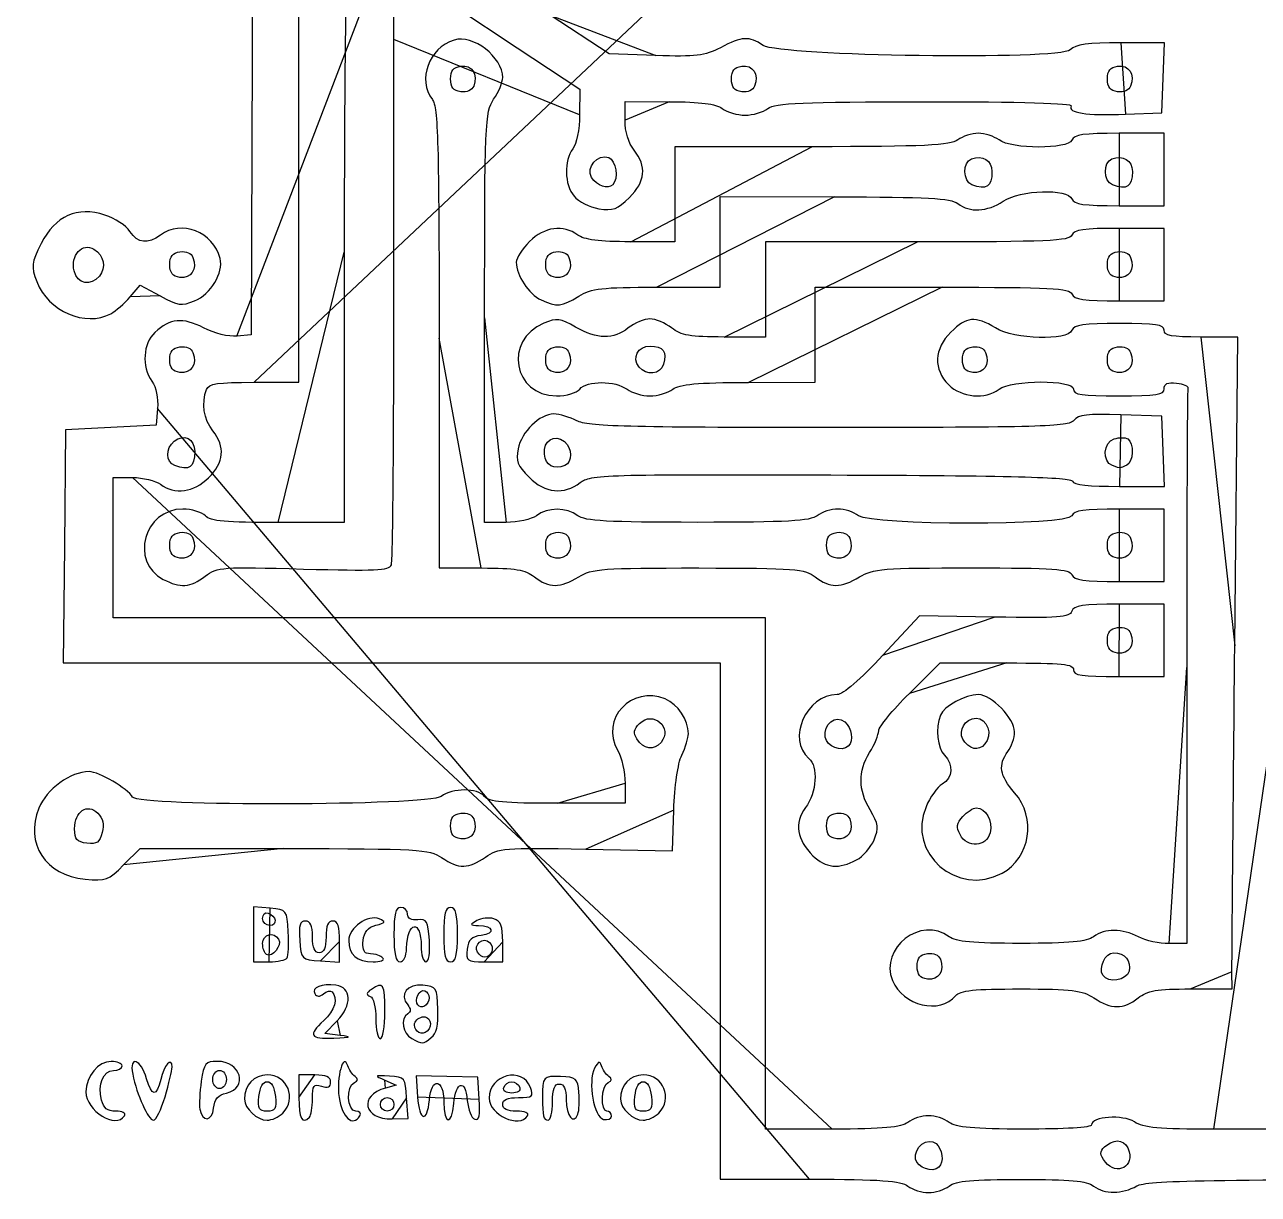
# Model space of a CAD drawing. Extents: x 87 to 451, y 387 to 700.
# Drawn here: x 86.7 to 304.5, y 387.5 to 594.2 of the extents above; entities that cross this region are included whole.
import ezdxf

# ---------------------------------------------------------------- set-up
doc = ezdxf.new("R2010")
doc.units = 0
doc.layers.add('Layer_1', color=7, linetype='CONTINUOUS')

msp = doc.modelspace()

# ---------------------------------------------------------------- linework, layer by layer
at = {"layer": 'Layer_1', "color": 7}
for points in [[(174.879312, 671.7605), (127.083936, 671.77146), (126.879312, 605.57146), (126.674688, 539.37146), (124.133568, 539.125164)], [(127.16028, 530.97142), (135.074688, 530.97142), (135.074688, 596.97142), (135.074688, 662.97142), (176.253848, 662.97142), (217.433016, 662.97142), (217.653848, 650.77142), (217.874688, 638.57142), (241.616896, 638.87494)], [(151.85144, 591.571452), (151.87472, 597.371452), (157.246984, 597.371452), (162.619248, 597.371452), (173.646984, 590.057196), (184.67472, 582.74294), (184.64928, 578.257196)], [(198.089184, 588.712276), (189.87472, 588.999572), (179.47472, 595.84022)], [(281.077408, 578.334252), (287.47472, 578.571452), (287.708368, 584.771452), (287.942024, 590.971452), (280.251232, 590.971452)], [(161.874688, 584.571452), (161.874688, 584.571452)], [(211.474688, 584.571452), (211.474688, 584.571452)], [(277.874688, 584.571452), (277.874688, 584.571452)], [(192.67472, 577.297636), (192.67472, 580.571452), (200.47472, 580.546012)], [(279.96028, 562.171452), (287.874688, 562.171452), (287.874688, 568.571452), (287.874688, 574.971452), (279.96028, 574.971452)], [(225.674688, 572.596892), (201.474688, 572.571452), (201.474688, 564.171452), (201.474688, 555.771452), (193.674688, 555.796892)], [(186.773992, 567.156444), (186.773992, 567.156444)], [(253.940112, 565.857044), (253.94012, 565.857044)], [(278.740112, 565.857044), (278.74012, 565.857044)], [(198.294024, 547.771452), (209.474688, 547.771452), (209.474688, 555.771452), (209.474688, 563.771452), (229.674688, 563.746012)], [(279.96028, 545.371452), (287.874688, 545.371452), (287.874688, 551.771452), (287.874688, 558.171452), (279.96028, 558.171452)], [(244.299792, 555.771452), (217.474688, 555.771452), (217.474688, 547.371452), (217.474688, 538.971452), (210.200872, 538.971452)], [(143.08564, 553.971452), (143.07476, 506.171452), (131.417616, 506.171452)], [(112.274688, 551.771452), (112.274688, 551.771452)], [(178.674688, 551.771452), (178.674688, 551.771452)], [(277.874688, 551.771452), (277.874688, 551.771452)], [(95.386208, 550.639164), (95.386208, 550.639164)], [(105.258112, 546.04926), (107.041536, 548.156148), (110.568328, 546.229556)], [(214.474688, 530.946012), (226.274688, 530.971452), (226.274688, 539.371452), (226.274688, 547.771452), (248.699792, 547.771452)], [(184.494024, 546.174444), (184.494024, 546.174444)], [(101.874688, 543.081236), (101.874688, 543.081236)], [(171.674688, 506.196892), (167.874688, 506.171452), (167.880288, 542.371452)], [(159.849576, 538.771452), (159.874696, 498.171452), (167.274696, 498.153692)], [(300.359672, 484.371452), (300.875712, 538.971452), (294.3752, 538.971452)], [(112.274688, 534.971452), (112.274688, 534.971452)], [(178.674688, 534.971452), (178.674688, 534.971452)], [(252.274688, 534.971452), (252.274688, 534.971452)], [(277.874688, 534.971452), (277.874688, 534.971452)], [(195.15884, 533.670052), (195.15884, 533.670052)], [(201.121784, 529.746012), (201.121784, 529.746012)], [(110.122752, 526.367604), (109.874688, 523.37146), (101.874688, 522.97146), (93.874688, 522.57146), (93.661184, 501.97146), (93.44768, 481.37146), (151.461184, 481.37146), (209.474688, 481.37146), (209.474688, 435.77146), (209.474688, 390.17146), (225.274688, 390.14602)], [(279.975008, 512.571452), (287.941992, 512.571452), (287.708336, 518.771452), (287.474688, 524.971452), (280.218376, 525.226564)], [(314.731832, 522.97142), (308.674688, 522.97142), (308.674688, 460.97142), (308.674688, 398.97142), (296.646544, 398.97142)], [(178.431408, 518.276092), (178.431408, 518.276092)], [(113.140136, 516.257044), (113.14012, 516.257044)], [(278.74012, 516.256748), (278.74012, 516.257044)], [(229.274688, 398.99686), (217.474688, 398.97142), (217.474688, 444.17142), (217.474688, 489.37142), (159.874688, 489.37142), (102.274688, 489.37142), (102.274688, 501.77142), (102.274688, 514.17142), (105.674688, 514.14598)], [(184.7668, 513.252388), (184.7668, 513.252388)], [(279.96028, 495.771452), (287.874688, 495.771452), (287.874688, 502.171452), (287.874688, 508.571452), (279.96028, 508.571452)], [(112.274688, 502.171452), (112.274688, 502.171452)], [(178.674688, 502.171452), (178.674688, 502.171452)], [(228.274688, 502.171452), (228.274688, 502.171452)], [(277.874688, 502.171452), (277.874688, 502.171452)], [(118.542472, 496.712844), (118.5424, 496.712844)], [(234.094032, 496.574652), (234.094024, 496.574444)], [(279.874688, 478.971452), (287.874688, 478.971452), (287.874688, 485.371452), (287.874688, 491.771452), (279.96028, 491.771452)], [(257.867488, 489.472132), (244.660648, 489.704604), (238.2024, 482.738028)], [(277.874688, 485.371452), (277.874688, 485.371452)], [(242.894768, 475.992908), (248.31484, 481.371452), (260.094768, 481.371452)], [(291.874688, 480.571452), (291.874688, 431.771452), (288.766136, 431.771452)], [(194.773992, 467.956444), (194.773992, 467.956444)], [(228.03608, 468.24146), (228.03608, 468.24146)], [(252.683144, 467.361268), (252.683144, 467.361268)], [(192.674688, 460.10662), (192.674688, 456.571452), (180.77264, 456.571452)], [(185.74272, 448.474044), (201.074688, 448.171452), (201.295128, 455.371452)], [(95.474688, 452.08426), (95.474688, 452.08426)], [(161.874688, 452.571452), (161.874688, 452.571452)], [(228.274688, 452.571452), (228.274688, 452.571452)], [(251.839072, 451.038004), (251.839072, 451.038004)], [(104.130832, 445.680932), (107.021352, 448.571452), (132.448024, 448.565852)], [(104.130832, 445.680932), (104.130832, 445.680932)], [(233.564248, 446.571164), (233.564248, 446.571164)], [(259.264632, 444.223764), (259.264632, 444.223764)], [(130.020592, 438.019748), (127.074688, 438.268036), (127.074688, 433.419748), (127.074688, 428.571452), (129.827472, 428.571452)], [(128.674688, 436.238116), (128.674688, 436.238116)], [(128.674688, 431.818668), (128.674688, 431.818668)], [(138.874688, 428.725452), (142.274688, 428.479452), (142.274688, 432.125452), (142.274688, 432.125452)], [(158.11852, 432.371452), (158.11852, 432.371452)], [(163.074688, 433.371452), (163.074688, 433.371452)], [(167.821552, 428.571452), (171.074688, 428.571452), (171.074688, 432.11754), (171.074688, 432.11754)], [(132.99712, 429.24594), (132.99712, 429.24594)], [(166.631608, 430.241156), (166.631608, 430.241156)], [(149.941352, 429.171452), (149.941352, 429.171452)], [(244.274688, 427.771452), (244.274688, 427.771452)], [(277.070264, 426.178612), (277.070264, 426.178612)], [(292.600872, 423.771452), (299.874688, 423.771452), (299.859168, 426.771452)], [(155.874688, 421.724236), (155.874688, 421.724236)], [(283.292984, 422.171484), (283.292984, 422.171452)], [(150.274688, 419.771452), (150.274688, 419.771452)], [(142.38032, 415.557204), (139.685952, 415.8869), (141.847272, 418.142836)], [(155.474688, 417.427164), (155.474688, 417.427164)], [(142.38032, 415.557228), (142.38032, 415.557204)], [(158.463864, 415.171452), (158.463904, 415.171452)], [(119.874688, 407.771452), (119.874688, 407.771452)], [(137.874688, 408.571452), (135.074688, 408.571452), (135.074688, 404.571452)], [(150.274688, 407.647196), (152.274688, 406.755036), (150.3504, 406.245044)], [(166.921888, 404.289052), (166.674688, 408.171452), (161.233888, 408.297252), (155.79308, 408.423044), (156.033888, 404.697252)], [(171.274688, 406.371452), (171.274688, 406.371452)], [(111.443696, 404.716652), (111.443696, 404.716652)], [(128.024, 404.771452), (128.024, 404.771452)], [(149.474688, 403.371452), (149.474688, 403.371452)], [(151.543504, 400.811132), (154.34932, 400.890652), (154.112, 404.531044), (154.112, 404.53106)], [(166.921888, 404.289052), (166.921888, 404.289052)], [(194.424, 404.771452), (194.424, 404.771452)], [(104.274688, 401.371452), (104.274688, 401.371452)], [(120.016976, 402.692388), (120.016976, 402.692388)], [(132.217544, 401.828596), (132.217544, 401.828596)], [(136.941352, 401.104788), (136.941352, 401.104788)], [(145.847312, 401.327156), (145.847312, 401.327156)], [(175.474688, 401.371452), (175.474688, 401.371452)], [(184.336704, 401.644588), (184.336704, 401.644588)], [(190.274688, 401.312796), (190.274688, 401.312796)], [(198.617544, 401.828596), (198.617544, 401.828596)], [(243.995872, 393.718572), (243.995872, 393.718572)], [(277.160432, 393.618308), (277.160432, 393.618308)], [(283.074688, 388.97146), (283.074688, 388.971452)]]:
    msp.add_lwpolyline(points, close=True, dxfattribs=at)
for points in [[(143.578952, 603.571452), (143.31364, 602.581452), (143.091648, 580.261452), (143.08564, 553.971452)], [(151.84144, 542.810852), (151.83424, 566.43918), (151.83824, 588.381452), (151.85144, 591.571452)], [(162.475016, 591.434932), (158.00152, 590.0151), (155.978272, 584.456132), (158.649576, 580.924356)], [(171.069744, 584.799596), (171.083104, 588.417484), (165.80544, 592.491964), (162.475016, 591.434932)], [(217.07304, 590.498988), (214.526672, 592.167436), (213.3656, 592.105876), (209.513816, 590.09822)], [(271.316472, 589.727492), (269.460552, 587.871572), (220.009552, 588.574908), (217.07304, 590.498988)], [(280.251232, 590.971452), (274.360832, 590.971452), (272.269224, 590.680244), (271.316472, 589.727492)], [(209.513816, 590.09822), (206.728976, 588.646676), (205.215264, 588.463044), (198.089184, 588.712276)], [(161.874688, 584.571452), (161.874688, 586.037636), (162.35608, 586.639812), (163.678264, 586.827564)], [(163.678264, 586.827564), (165.643952, 587.106692), (166.760392, 585.391076), (165.963856, 583.31534)], [(211.474688, 584.571452), (211.474688, 586.037636), (211.95608, 586.639812), (213.278264, 586.827564)], [(213.278264, 586.827564), (215.243952, 587.106692), (216.360392, 585.391076), (215.563856, 583.31534)], [(277.874688, 584.571452), (277.874688, 586.037636), (278.35608, 586.639812), (279.678264, 586.827564)], [(279.678264, 586.827564), (281.643952, 587.106692), (282.760392, 585.391076), (281.963856, 583.31534)], [(163.678264, 582.31534), (162.35608, 582.503092), (161.874688, 583.105268), (161.874688, 584.571452)], [(169.475016, 580.971452), (170.349216, 582.291452), (171.066848, 584.014116), (171.069744, 584.799596)], [(213.278264, 582.31534), (211.95608, 582.503092), (211.474688, 583.105268), (211.474688, 584.571452)], [(279.678264, 582.31534), (278.35608, 582.503092), (277.874688, 583.105268), (277.874688, 584.571452)], [(165.963856, 583.31534), (165.674736, 582.5619), (164.760088, 582.161724), (163.678264, 582.31534)], [(215.563856, 583.31534), (215.274736, 582.5619), (214.360088, 582.161724), (213.278264, 582.31534)], [(281.963856, 583.31534), (281.674736, 582.5619), (280.760088, 582.161724), (279.678264, 582.31534)], [(158.649576, 580.924356), (159.64568, 579.60738), (159.828, 573.203132), (159.849576, 538.771452)], [(167.880288, 542.371452), (167.885088, 577.148044), (167.948048, 578.66582), (169.475016, 580.971452)], [(200.47472, 580.546012), (206.062192, 580.527772), (208.715216, 580.187396), (209.827624, 579.346012)], [(217.921816, 579.346012), (219.212272, 580.32206), (223.91068, 580.524868), (245.721936, 580.546012)], [(245.721936, 580.546012), (262.494432, 580.562252), (271.795904, 580.291132), (271.489216, 579.794908)], [(271.489216, 579.794908), (270.742016, 578.585916), (274.093792, 578.075308), (281.077408, 578.334252)], [(184.64928, 578.257196), (184.63416, 575.5879), (184.148208, 573.14262), (183.44928, 572.218548)], [(209.827624, 579.346012), (210.68172, 578.700004), (212.502912, 578.171452), (213.87472, 578.171452)], [(213.87472, 578.171452), (215.246528, 578.171452), (217.06772, 578.700004), (217.921816, 579.346012)], [(194.27472, 571.989748), (193.266744, 573.271188), (192.67472, 575.235172), (192.67472, 577.297636)], [(251.427592, 573.796892), (250.143488, 572.825652), (245.685768, 572.617932), (225.674688, 572.596892)], [(255.074688, 574.971452), (253.92288, 574.971452), (252.281688, 574.4429), (251.427592, 573.796892)], [(258.721784, 573.796892), (257.867688, 574.4429), (256.226496, 574.971452), (255.074688, 574.971452)], [(271.585384, 573.771452), (270.950136, 572.11602), (260.917864, 572.135868), (258.721784, 573.796892)], [(279.96028, 574.971452), (273.66324, 574.971452), (271.951768, 574.72622), (271.585384, 573.771452)], [(183.44928, 572.218548), (181.85584, 570.111836), (181.96848, 565.923404), (183.67472, 563.835748)], [(186.773992, 567.156444), (185.686152, 568.883884), (187.880656, 571.447332), (189.812656, 570.705956)], [(193.437608, 563.61126), (196.277248, 566.450908), (196.542592, 569.10662), (194.27472, 571.989748)], [(253.87468, 570.460756), (255.79188, 571.196452), (257.47468, 570.148652), (257.47468, 568.219196)], [(278.67468, 570.460756), (280.59188, 571.196452), (282.27468, 570.148652), (282.27468, 568.219196)], [(189.812656, 570.705956), (191.081472, 570.219068), (191.559936, 566.923372), (190.513696, 565.877132)], [(253.94012, 565.857044), (252.333192, 566.473676), (252.285192, 569.850804), (253.87468, 570.460756)], [(278.74012, 565.857044), (277.133192, 566.473676), (277.085192, 569.850804), (278.67468, 570.460756)], [(190.513696, 565.877132), (189.628328, 564.991756), (187.727752, 565.641924), (186.773992, 567.156444)], [(257.47468, 568.219196), (257.47468, 565.525332), (256.500728, 564.874444), (253.940112, 565.857044)], [(282.27468, 568.219196), (282.27468, 565.525332), (281.300728, 564.874444), (278.740112, 565.857044)], [(259.474688, 562.971452), (262.510256, 564.981828), (270.861584, 565.25766), (271.585384, 563.371452)], [(100.816496, 560.524652), (95.926952, 562.138348), (92.068496, 560.404132), (89.576584, 555.472788)], [(183.67472, 563.835748), (184.44472, 562.89362), (186.408016, 561.909348), (188.037608, 561.648468)], [(188.037608, 561.648468), (190.599208, 561.238388), (191.330568, 561.504228), (193.437608, 563.61126)], [(229.674688, 563.746012), (246.168368, 563.725212), (250.159616, 563.50506), (251.427592, 562.546012)], [(251.427592, 562.546012), (253.572184, 560.923924), (256.62688, 561.08542), (259.474688, 562.971452)], [(271.585384, 563.371452), (271.951768, 562.416684), (273.66324, 562.171452), (279.96028, 562.171452)], [(105.250216, 557.615844), (104.585544, 558.630252), (102.590368, 559.93922), (100.816496, 560.524652)], [(121.170752, 552.873532), (120.008424, 557.504612), (114.267384, 559.7499), (110.627592, 556.996892)], [(184.321784, 556.996892), (181.800192, 558.904132), (178.422216, 558.442052), (175.813152, 555.832988)], [(279.96028, 558.171452), (273.66324, 558.171452), (271.951768, 557.92622), (271.585384, 556.971452)], [(95.386208, 550.639164), (94.695968, 553.389308), (96.856208, 555.752716), (98.889696, 554.472148)], [(110.627592, 556.996892), (108.389768, 555.304284), (106.632256, 555.50658), (105.250216, 557.615844)], [(175.813152, 555.832988), (174.526992, 554.546836), (173.474688, 552.908956), (173.474688, 552.19326)], [(193.674688, 555.796892), (188.087216, 555.815132), (185.434192, 556.155508), (184.321784, 556.996892)], [(271.585384, 556.971452), (271.188736, 555.937796), (267.406344, 555.771452), (244.299792, 555.771452)], [(89.576584, 555.472788), (87.815344, 551.987396), (87.759704, 551.503108), (88.804992, 548.756716)], [(98.889696, 554.472148), (100.65352, 553.361388), (101.082752, 551.227084), (99.842792, 549.73302)], [(112.274688, 551.771452), (112.274688, 553.237636), (112.75608, 553.839812), (114.078264, 554.027564)], [(114.078264, 554.027564), (115.160088, 554.18118), (116.074736, 553.781004), (116.363856, 553.027564)], [(178.674688, 551.771452), (178.674688, 553.237636), (179.15608, 553.839812), (180.478264, 554.027564)], [(180.478264, 554.027564), (181.560088, 554.18118), (182.474736, 553.781004), (182.763856, 553.027564)], [(277.874688, 551.771452), (277.874688, 553.237636), (278.35608, 553.839812), (279.678264, 554.027564)], [(279.678264, 554.027564), (280.760088, 554.18118), (281.674736, 553.781004), (281.963856, 553.027564)], [(114.078264, 549.51534), (112.75608, 549.703092), (112.274688, 550.305268), (112.274688, 551.771452)], [(116.363856, 553.027564), (117.160392, 550.951828), (116.043952, 549.236212), (114.078264, 549.51534)], [(116.622632, 545.349892), (119.520032, 546.550028), (121.807936, 550.334764), (121.170752, 552.873532)], [(173.474688, 552.19326), (173.474688, 549.890924), (175.694808, 546.510236), (177.852336, 545.527204)], [(180.478264, 549.51534), (179.15608, 549.703092), (178.674688, 550.305268), (178.674688, 551.771452)], [(182.763856, 553.027564), (183.560392, 550.951828), (182.443952, 549.236212), (180.478264, 549.51534)], [(279.678264, 549.51534), (278.35608, 549.703092), (277.874688, 550.305268), (277.874688, 551.771452)], [(281.963856, 553.027564), (282.760392, 550.951828), (281.643952, 549.236212), (279.678264, 549.51534)], [(99.842792, 549.73302), (98.284088, 547.8549), (95.96676, 548.326076), (95.386208, 550.639164)], [(88.804992, 548.756716), (90.78872, 543.544636), (97.400808, 540.673364), (101.874688, 543.081236)], [(184.494024, 546.174444), (186.781848, 547.569332), (188.528416, 547.771452), (198.294024, 547.771452)], [(248.699792, 547.771452), (267.895232, 547.771452), (271.191224, 547.598628), (271.585384, 546.571452)], [(101.874688, 543.081236), (102.754688, 543.55486), (104.277232, 544.890468), (105.258112, 546.04926)], [(110.568328, 546.229556), (113.747384, 544.492924), (114.344336, 544.406188), (116.622632, 545.349892)], [(177.852336, 545.527204), (180.68024, 544.238716), (181.440696, 544.312828), (184.494024, 546.174444)], [(271.585384, 546.571452), (271.951768, 545.616684), (273.66324, 545.371452), (279.96028, 545.371452)], [(151.41332, 498.699996), (151.65608, 499.332636), (151.848736, 519.182516), (151.84144, 542.810852)], [(258.094032, 540.56846), (254.543744, 542.733068), (252.966, 542.585828), (250.21316, 539.832988)], [(118.240984, 540.588652), (114.523312, 542.485268), (112.349712, 542.278252), (109.658768, 539.771252)], [(124.133568, 539.125164), (122.67364, 538.98366), (120.166464, 539.606348), (118.240984, 540.588652)], [(178.358952, 541.406356), (171.184944, 538.434788), (172.889256, 528.571452), (180.576736, 528.571452)], [(183.955176, 540.719036), (181.229296, 542.28786), (180.656832, 542.358164), (178.358952, 541.406356)], [(193.256392, 540.571452), (190.622648, 538.499748), (187.731568, 538.545628), (183.955176, 540.719036)], [(197.074688, 542.171452), (196.09336, 542.171452), (194.375128, 541.451452), (193.256392, 540.571452)], [(200.892984, 540.571452), (199.774248, 541.451452), (198.056016, 542.171452), (197.074688, 542.171452)], [(210.200872, 538.971452), (204.138408, 538.971452), (202.588304, 539.237908), (200.892984, 540.571452)], [(271.585392, 540.171452), (270.851832, 538.259828), (261.425592, 538.537212), (258.094032, 540.56846)], [(279.960288, 541.371452), (273.663248, 541.371452), (271.951776, 541.12622), (271.585392, 540.171452)], [(287.874696, 540.171452), (287.874696, 541.157252), (286.461984, 541.371452), (279.960288, 541.371452)], [(109.658768, 539.771252), (107.538904, 537.7963), (107.28836, 533.764572), (109.122752, 531.145612)], [(250.21316, 539.832988), (247.229456, 536.849284), (247.085872, 533.287548), (249.838336, 530.535092)], [(294.3752, 538.971452), (289.130304, 538.971452), (287.874696, 539.203236), (287.874696, 540.171452)], [(112.274688, 534.971452), (112.274688, 536.437636), (112.75608, 537.039812), (114.078264, 537.227564)], [(114.078264, 537.227564), (115.160088, 537.38118), (116.074736, 536.981004), (116.363856, 536.227564)], [(116.363856, 536.227564), (117.160392, 534.151828), (116.043952, 532.436212), (114.078264, 532.71534)], [(178.674688, 534.971452), (178.674688, 536.437636), (179.15608, 537.039812), (180.478264, 537.227564)], [(180.478264, 537.227564), (181.560088, 537.38118), (182.474736, 536.981004), (182.763856, 536.227564)], [(182.763856, 536.227564), (183.560392, 534.151828), (182.443952, 532.436212), (180.478264, 532.71534)], [(195.15884, 533.670052), (193.834432, 535.265868), (194.946112, 537.371452), (197.113064, 537.371452)], [(197.113064, 537.371452), (199.36672, 537.371452), (200.151672, 536.304436), (199.472416, 534.164292)], [(252.274688, 534.971452), (252.274688, 536.437636), (252.75608, 537.039812), (254.078264, 537.227564)], [(254.078264, 537.227564), (255.160088, 537.38118), (256.074736, 536.981004), (256.363856, 536.227564)], [(256.363856, 536.227564), (257.160392, 534.151828), (256.043952, 532.436212), (254.078264, 532.71534)], [(277.874688, 534.971452), (277.874688, 536.437636), (278.35608, 537.039812), (279.678264, 537.227564)], [(279.678264, 537.227564), (280.760088, 537.38118), (281.674736, 536.981004), (281.963856, 536.227564)], [(281.963856, 536.227564), (282.760392, 534.151828), (281.643952, 532.436212), (279.678264, 532.71534)], [(114.078264, 532.71534), (112.75608, 532.903092), (112.274688, 533.505268), (112.274688, 534.971452)], [(180.478264, 532.71534), (179.15608, 532.903092), (178.674688, 533.505268), (178.674688, 534.971452)], [(199.472416, 534.164292), (198.890768, 532.331684), (196.497192, 532.057436), (195.15884, 533.670052)], [(254.078264, 532.71534), (252.75608, 532.903092), (252.274688, 533.505268), (252.274688, 534.971452)], [(279.678264, 532.71534), (278.35608, 532.903092), (277.874688, 533.505268), (277.874688, 534.971452)], [(109.122752, 531.145612), (109.86704, 530.082996), (110.27068, 528.154364), (110.122752, 526.367604)], [(119.874688, 522.389716), (118.279304, 524.417916), (117.839368, 527.30614), (118.76028, 529.705988)], [(118.76028, 529.705988), (119.157792, 530.7419), (120.681368, 530.97142), (127.16028, 530.97142)], [(180.576736, 528.571452), (182.358144, 528.571452), (184.102768, 529.082324), (184.674688, 529.771452)], [(184.674688, 529.771452), (185.945312, 531.30246), (190.990096, 531.287092), (193.027592, 529.746012)], [(193.027592, 529.746012), (193.881688, 529.100004), (195.70288, 528.571452), (197.074688, 528.571452)], [(197.074688, 528.571452), (198.446496, 528.571452), (200.267688, 529.100004), (201.121784, 529.746012)], [(201.121784, 529.746012), (202.3202, 530.652444), (205.368312, 530.926372), (214.474688, 530.946012)], [(249.838336, 530.535092), (252.101576, 528.271844), (256.281848, 527.900532), (258.721792, 529.746012)], [(258.721792, 529.746012), (260.950504, 531.431732), (271.874688, 531.45286), (271.874688, 529.771452)], [(271.874688, 529.771452), (271.874688, 528.784788), (273.296912, 528.571452), (279.874688, 528.571452)], [(279.874688, 528.571452), (286.603232, 528.571452), (287.874688, 528.770612), (287.874688, 529.824588)], [(287.874688, 529.824588), (287.874688, 530.719684), (288.503272, 531.005404), (290.074688, 530.824588)], [(290.074688, 530.824588), (291.284688, 530.685364), (292.184688, 530.301452), (292.074688, 529.971452)], [(292.074688, 529.971452), (291.964688, 529.641452), (291.874688, 507.411452), (291.874688, 480.571452)], [(180.119296, 525.366524), (177.611912, 525.373724), (174.356928, 522.208972), (173.78024, 519.2035)], [(184.166136, 524.166524), (182.90584, 524.823812), (181.08476, 525.363812), (180.119296, 525.366524)], [(280.218376, 525.226564), (274.382272, 525.43174), (272.7582, 525.236004), (271.920424, 524.226564)], [(228.668176, 522.971452), (192.780968, 522.971452), (186.114304, 523.150484), (184.166136, 524.166524)], [(271.920424, 524.226564), (270.998272, 523.115436), (266.036464, 522.971452), (228.668176, 522.971452)], [(113.06452, 520.562996), (114.740608, 521.954036), (116.674704, 520.97198), (116.674704, 518.729892)], [(119.136224, 514.109884), (121.875912, 516.849564), (122.115904, 519.540468), (119.874688, 522.389716)], [(178.431408, 518.276092), (178.153128, 520.66794), (180.21136, 521.951892), (181.976088, 520.4873)], [(278.74012, 516.257044), (276.89968, 516.963284), (277.135408, 520.355948), (279.067528, 520.96918)], [(279.067528, 520.96918), (279.943592, 521.247228), (281.023592, 521.250244), (281.467528, 520.97558)], [(281.467528, 520.97558), (282.613664, 520.267228), (282.469944, 516.783276), (281.274688, 516.30098)], [(113.14012, 516.257044), (111.543736, 516.869628), (111.501656, 519.265948), (113.06452, 520.562996)], [(116.674704, 518.729892), (116.674704, 515.92346), (115.73064, 515.262972), (113.140136, 516.257044)], [(173.78024, 519.2035), (173.368248, 517.05634), (173.686024, 516.237044), (175.71956, 514.2035)], [(181.976088, 520.4873), (183.348424, 519.348356), (183.407336, 516.842076), (182.074688, 516.292068)], [(182.074688, 516.292068), (180.073808, 515.466276), (178.669336, 516.231108), (178.431408, 518.276092)], [(175.71956, 514.2035), (178.559176, 511.363892), (181.883608, 511.014396), (184.7668, 513.252388)], [(184.7668, 513.252388), (186.573984, 514.655156), (188.910288, 514.725948), (229.027624, 514.593572)], [(229.027624, 514.593572), (260.680712, 514.489124), (271.459824, 514.216036), (271.694296, 513.512636)], [(280.14012, 515.834316), (280.06612, 515.799596), (279.436104, 515.989668), (278.74012, 516.256748)], [(281.274688, 516.30098), (280.724688, 516.079052), (280.214128, 515.869052), (280.14012, 515.834316)], [(105.674688, 514.14598), (107.544688, 514.13198), (109.773496, 513.59198), (110.627592, 512.94598)], [(110.627592, 512.94598), (113.149184, 511.03874), (116.52716, 511.50082), (119.136224, 514.109884)], [(271.694296, 513.512636), (271.906816, 512.875068), (274.57808, 512.571452), (279.975008, 512.571452)], [(114.581256, 508.571452), (107.730008, 508.571452), (105.140528, 499.240164), (111.131976, 496.14186)], [(118.560472, 507.371452), (117.900472, 508.031452), (116.109824, 508.571452), (114.581256, 508.571452)], [(184.321784, 507.396892), (182.333792, 508.900532), (179.015584, 508.900532), (177.027592, 507.396892)], [(230.274688, 508.571452), (229.12288, 508.571452), (227.481688, 508.0429), (226.627592, 507.396892)], [(233.921784, 507.396892), (233.067688, 508.0429), (231.426496, 508.571452), (230.274688, 508.571452)], [(279.96028, 508.571452), (273.66324, 508.571452), (271.951768, 508.32622), (271.585384, 507.371452)], [(131.417616, 506.171452), (122.122376, 506.171452), (119.517336, 506.414588), (118.560472, 507.371452)], [(177.027592, 507.396892), (176.173496, 506.750892), (173.764688, 506.210892), (171.674688, 506.196892)], [(205.474688, 506.22234), (189.479624, 506.22234), (185.589072, 506.438372), (184.321784, 507.396892)], [(226.627592, 507.396892), (225.360304, 506.438372), (221.469752, 506.22234), (205.474688, 506.22234)], [(271.585384, 507.371452), (270.909456, 505.610012), (236.253304, 505.63342), (233.921784, 507.396892)], [(112.274688, 502.171452), (112.274688, 503.637636), (112.75608, 504.239812), (114.078264, 504.427564)], [(114.078264, 504.427564), (115.160088, 504.58118), (116.074736, 504.181004), (116.363856, 503.427564)], [(116.363856, 503.427564), (117.160392, 501.351828), (116.043952, 499.636212), (114.078264, 499.91534)], [(178.674688, 502.171452), (178.674688, 503.637636), (179.15608, 504.239812), (180.478264, 504.427564)], [(180.478264, 504.427564), (181.560088, 504.58118), (182.474736, 504.181004), (182.763856, 503.427564)], [(182.763856, 503.427564), (183.560392, 501.351828), (182.443952, 499.636212), (180.478264, 499.91534)], [(228.274688, 502.171452), (228.274688, 503.637636), (228.75608, 504.239812), (230.078264, 504.427564)], [(230.078264, 504.427564), (231.160088, 504.58118), (232.074736, 504.181004), (232.363856, 503.427564)], [(232.363856, 503.427564), (233.160392, 501.351828), (232.043952, 499.636212), (230.078264, 499.91534)], [(277.874688, 502.171452), (277.874688, 503.637636), (278.35608, 504.239812), (279.678264, 504.427564)], [(279.678264, 504.427564), (280.760088, 504.58118), (281.674736, 504.181004), (281.963856, 503.427564)], [(281.963856, 503.427564), (282.760392, 501.351828), (281.643952, 499.636212), (279.678264, 499.91534)], [(114.078264, 499.91534), (112.75608, 500.103092), (112.274688, 500.705268), (112.274688, 502.171452)], [(180.478264, 499.91534), (179.15608, 500.103092), (178.674688, 500.705268), (178.674688, 502.171452)], [(230.078264, 499.91534), (228.75608, 500.103092), (228.274688, 500.705268), (228.274688, 502.171452)], [(279.678264, 499.91534), (278.35608, 500.103092), (277.874688, 500.705268), (277.874688, 502.171452)], [(118.5424, 496.712844), (120.715448, 498.332972), (121.439664, 498.385732), (135.891016, 497.976652)], [(135.891016, 497.976652), (148.54724, 497.618388), (151.042888, 497.734684), (151.41332, 498.699996)], [(167.274696, 498.153692), (173.385832, 498.138972), (175.02304, 497.863428), (176.674696, 496.571484)], [(184.494032, 496.574684), (186.915752, 498.051204), (188.515176, 498.170348), (205.694032, 498.1539)], [(205.694032, 498.1539), (222.90336, 498.13718), (224.422304, 498.020412), (226.274696, 496.571452)], [(234.094024, 496.574444), (236.497368, 498.039756), (238.132176, 498.171452), (253.919128, 498.171452)], [(253.919128, 498.171452), (268.47516, 498.171452), (271.195816, 497.986652), (271.585384, 496.971452)], [(271.585384, 496.971452), (271.951768, 496.016684), (273.66324, 495.771452), (279.96028, 495.771452)], [(111.131976, 496.14186), (114.170024, 494.570828), (115.84224, 494.699676), (118.542472, 496.712844)], [(176.674696, 496.571484), (179.226008, 494.57582), (181.217184, 494.57658), (184.494032, 496.574684)], [(226.274696, 496.571452), (228.826008, 494.575788), (230.817184, 494.576548), (234.094032, 496.574652)], [(271.560096, 490.505548), (271.139072, 489.408372), (269.314048, 489.270636), (257.867488, 489.472132)], [(279.96028, 491.771452), (273.480128, 491.771452), (271.95784, 491.542044), (271.560096, 490.505548)], [(277.874688, 485.371452), (277.874688, 486.837636), (278.35608, 487.439812), (279.678264, 487.627564)], [(279.678264, 487.627564), (280.760088, 487.78118), (281.674736, 487.381004), (281.963856, 486.627564)], [(281.963856, 486.627564), (282.760392, 484.551828), (281.643952, 482.836212), (279.678264, 483.11534)], [(279.678264, 483.11534), (278.35608, 483.303092), (277.874688, 483.905268), (277.874688, 485.371452)], [(299.859168, 426.771452), (299.850608, 428.421452), (300.075856, 454.341452), (300.359672, 484.371452)], [(238.2024, 482.738028), (234.267368, 478.493268), (231.123984, 475.771452), (230.156824, 475.771452)], [(260.094768, 481.371452), (270.032472, 481.371452), (271.874688, 481.183788), (271.874688, 480.171452)], [(271.874688, 480.171452), (271.874688, 479.184788), (273.296912, 478.971452), (279.874688, 478.971452)], [(199.78644, 475.008004), (193.815048, 477.481436), (188.194336, 471.448348), (191.349048, 465.95158)], [(203.874688, 468.854716), (203.874688, 471.299844), (202.027824, 474.079596), (199.78644, 475.008004)], [(230.156824, 475.771452), (224.687488, 475.771452), (221.15696, 467.822876), (225.153176, 464.506308)], [(237.471696, 469.392908), (237.473296, 470.064708), (239.91372, 473.034708), (242.894768, 475.992908)], [(255.096496, 475.771452), (252.778248, 475.771452), (248.978504, 473.7171), (248.371632, 472.135612)], [(261.474688, 469.185892), (261.474688, 471.553748), (257.389792, 475.771452), (255.096496, 475.771452)], [(195.226216, 470.665836), (197.622784, 473.062404), (201.198312, 469.93026), (199.03776, 467.326956)], [(194.773992, 467.956444), (194.10304, 469.021884), (194.207376, 469.646996), (195.226216, 470.665836)], [(228.03608, 468.24146), (227.701768, 470.58134), (229.870288, 472.302988), (231.474688, 470.971452)], [(231.474688, 470.971452), (232.734576, 469.925836), (233.071712, 467.635148), (232.107608, 466.671036)], [(248.371632, 472.135612), (247.49064, 469.839772), (247.841784, 466.318636), (249.074688, 465.08574)], [(252.683144, 467.361268), (251.500136, 468.7867), (252.127944, 470.81186), (253.972232, 471.51958)], [(253.972232, 471.51958), (255.866608, 472.246524), (257.664824, 469.621532), (256.615544, 467.66094)], [(202.695128, 465.092356), (203.343888, 466.478852), (203.874688, 468.171916), (203.874688, 468.854716)], [(235.871696, 465.552116), (236.750056, 466.992748), (237.470056, 468.721108), (237.471696, 469.392908)], [(260.300128, 465.724356), (260.946136, 466.578452), (261.474688, 468.136148), (261.474688, 469.185892)], [(199.03776, 467.326956), (197.793848, 465.828132), (195.94212, 466.101508), (194.773992, 467.956444)], [(232.107608, 466.671036), (230.978528, 465.541956), (228.272664, 466.585628), (228.03608, 468.24146)], [(256.615544, 467.66094), (255.654896, 465.865956), (254.027088, 465.741908), (252.683144, 467.361268)], [(191.349048, 465.95158), (192.078152, 464.681196), (192.674688, 462.050964), (192.674688, 460.10662)], [(201.295128, 455.371452), (201.42432, 459.591132), (202.003824, 463.61494), (202.695128, 465.092356)], [(225.153176, 464.506308), (226.8284, 463.115996), (226.515536, 458.43242), (224.571816, 455.803404)], [(235.964304, 455.39922), (233.847632, 458.986716), (233.818464, 462.1845), (235.871696, 465.552116)], [(249.074688, 465.08574), (250.744736, 463.415692), (250.571912, 461.141948), (248.685384, 459.963788)], [(261.474688, 458.449228), (258.830576, 461.4607), (258.521808, 463.373204), (260.300128, 465.724356)], [(98.042816, 462.16846), (94.756584, 462.17566), (90.492576, 459.08182), (89.144584, 455.71286)], [(105.71444, 457.674644), (104.825984, 459.206708), (99.776, 462.164844), (98.042816, 462.16846)], [(248.685384, 459.963788), (247.811264, 459.417892), (246.526432, 457.6213), (245.830208, 455.971348)], [(160.227592, 457.796892), (157.988552, 456.103372), (106.692352, 455.988332), (105.71444, 457.674644)], [(167.874688, 457.771452), (166.601288, 459.305804), (162.241728, 459.320308), (160.227592, 457.796892)], [(180.77264, 456.571452), (171.169008, 456.571452), (168.67828, 456.803188), (167.874688, 457.771452)], [(259.264632, 444.223764), (264.267936, 446.938532), (265.367432, 454.015636), (261.474688, 458.449228)], [(89.144584, 455.71286), (86.65024, 449.478868), (90.330432, 443.838708), (97.331392, 443.166004)], [(95.474688, 452.08426), (95.474688, 455.145748), (97.73068, 456.658316), (99.5634, 454.825596)], [(224.571816, 455.803404), (222.536648, 453.050692), (222.972072, 450.20134), (225.870856, 447.302556)], [(236.653864, 450.121172), (237.528856, 452.233588), (237.442616, 452.893668), (235.964304, 455.39922)], [(245.830208, 455.971348), (242.382408, 447.800652), (251.370968, 439.940708), (259.264632, 444.223764)], [(252.334912, 454.238004), (253.098176, 455.081396), (254.162792, 455.771452), (254.70072, 455.771452)], [(254.70072, 455.771452), (256.40536, 455.771452), (257.67784, 453.48978), (257.148784, 451.381844)], [(99.5634, 454.825596), (100.47152, 453.917476), (100.7166, 452.847348), (100.350504, 451.388716)], [(161.874688, 452.571452), (161.874688, 454.037636), (162.35608, 454.639812), (163.678264, 454.827564)], [(163.678264, 454.827564), (164.760088, 454.98118), (165.674736, 454.581004), (165.963856, 453.827564)], [(165.963856, 453.827564), (166.760392, 451.751828), (165.643952, 450.036212), (163.678264, 450.31534)], [(228.274688, 452.571452), (228.274688, 454.037636), (228.75608, 454.639812), (230.078264, 454.827564)], [(230.078264, 454.827564), (231.160088, 454.98118), (232.074736, 454.581004), (232.363856, 453.827564)], [(232.363856, 453.827564), (233.160392, 451.751828), (232.043952, 450.036212), (230.078264, 450.31534)], [(251.839072, 451.038004), (251.127528, 452.367524), (251.227808, 453.01466), (252.334912, 454.238004)], [(97.646784, 449.521004), (95.842624, 449.729028), (95.474688, 450.163228), (95.474688, 452.08426)], [(100.350504, 451.388716), (99.915472, 449.655404), (99.42424, 449.31606), (97.646784, 449.521004)], [(163.678264, 450.31534), (162.35608, 450.503092), (161.874688, 451.105268), (161.874688, 452.571452)], [(230.078264, 450.31534), (228.75608, 450.503092), (228.274688, 451.105268), (228.274688, 452.571452)], [(257.148784, 451.381844), (256.50424, 448.813796), (253.145824, 448.596316), (251.839072, 451.038004)], [(233.564248, 446.571164), (234.713504, 447.195772), (236.103832, 448.793276), (236.653864, 450.121172)], [(132.448024, 448.565852), (156.474968, 448.561052), (158.006808, 448.473084), (160.274688, 446.971124)], [(160.274688, 446.971124), (163.34444, 444.938108), (165.05144, 444.960796), (168.019224, 447.074044)], [(168.019224, 447.074044), (170.298936, 448.69734), (171.127648, 448.762804), (185.74272, 448.474044)], [(225.870856, 447.302556), (228.044264, 445.129148), (230.4842, 444.897196), (233.564248, 446.571164)], [(97.331392, 443.166004), (100.975336, 442.815868), (101.436248, 442.986348), (104.130832, 445.680932)], [(133.19024, 433.84594), (132.968064, 437.744068), (132.945952, 437.773188), (130.020592, 438.019748)], [(153.074688, 438.171452), (152.141352, 438.171452), (151.874688, 437.104788), (151.874688, 433.371452)], [(154.274688, 436.980884), (154.274688, 437.6357), (153.734688, 438.171452), (153.074688, 438.171452)], [(161.874688, 438.171452), (160.941352, 438.171452), (160.674688, 437.104788), (160.674688, 433.371452)], [(163.074688, 433.371452), (163.074688, 437.104788), (162.808024, 438.171452), (161.874688, 438.171452)], [(128.674688, 436.238116), (128.674688, 436.934788), (129.102192, 437.362284), (129.624688, 437.188116)], [(129.941352, 434.971452), (129.244688, 434.971452), (128.674688, 435.541452), (128.674688, 436.238116)], [(129.624688, 437.188116), (131.108064, 436.69366), (131.354096, 434.971452), (129.941352, 434.971452)], [(136.228688, 435.771452), (135.257552, 435.771452), (135.03696, 435.02142), (135.228688, 432.371452)], [(137.474688, 432.971452), (137.474688, 434.972948), (137.119352, 435.771452), (136.228688, 435.771452)], [(141.074688, 435.771452), (140.236592, 435.771452), (139.874688, 434.927004), (139.874688, 432.971452)], [(142.274688, 432.125452), (142.274688, 434.833004), (141.965816, 435.771452), (141.074688, 435.771452)], [(149.268512, 436.149292), (147.282136, 436.994148), (143.874688, 434.570644), (143.874688, 432.313012)], [(148.674688, 435.0297), (150.394144, 435.47806), (150.47744, 435.635108), (149.268512, 436.149292)], [(154.099136, 430.96078), (154.236512, 435.792516), (156.674688, 436.136596), (156.674688, 431.324236)], [(156.074688, 435.980884), (154.928992, 435.859588), (154.274688, 436.223092), (154.274688, 436.980884)], [(158.11852, 432.371452), (157.900168, 435.77438), (157.6866, 436.15154), (156.074688, 435.980884)], [(166.490832, 435.844564), (165.207776, 435.097588), (165.239408, 435.01782), (166.827472, 434.99578)], [(169.490832, 436.166332), (168.619712, 436.442812), (167.269712, 436.29802), (166.490832, 435.844564)], [(171.074688, 432.11754), (171.074688, 434.94898), (170.755488, 435.76494), (169.490832, 436.166332)], [(249.921784, 432.996924), (244.980696, 436.73418), (237.548376, 430.9877), (239.919464, 425.263388)], [(128.674688, 431.818668), (128.674688, 433.458276), (130.620672, 433.953276), (131.496344, 432.536412)], [(132.99712, 429.24594), (133.226392, 429.616908), (133.313296, 431.686908), (133.19024, 433.84594)], [(146.421552, 432.339812), (146.600352, 433.871444), (147.261984, 434.661324), (148.674688, 435.0297)], [(166.827472, 434.99578), (169.457352, 434.9593), (169.832488, 433.518356), (167.288248, 433.2259)], [(283.366136, 432.966524), (280.45232, 434.48618), (277.411984, 434.497812), (275.427592, 432.996924)], [(129.38404, 429.827476), (128.993896, 430.068596), (128.674688, 430.964636), (128.674688, 431.818668)], [(131.496344, 432.536412), (132.134728, 431.503484), (130.358336, 429.225332), (129.38404, 429.827476)], [(135.228688, 432.371452), (135.473496, 428.98798), (135.491216, 428.97026), (138.874688, 428.725452)], [(138.674688, 430.171452), (137.836592, 430.171452), (137.474688, 431.0159), (137.474688, 432.971452)], [(139.874688, 432.971452), (139.874688, 431.0159), (139.512784, 430.171452), (138.674688, 430.171452)], [(143.874688, 432.313012), (143.874688, 429.837956), (145.327968, 428.571452), (148.168024, 428.571452)], [(147.021552, 430.071452), (146.552328, 430.126492), (146.282328, 431.147212), (146.421552, 432.339812)], [(151.874688, 433.371452), (151.874688, 429.878988), (152.168408, 428.571452), (152.952944, 428.571452)], [(157.51852, 428.571452), (158.026088, 428.571452), (158.265184, 430.085748), (158.11852, 432.371452)], [(160.674688, 433.371452), (160.674688, 429.638116), (160.941352, 428.571452), (161.874688, 428.571452)], [(161.874688, 428.571452), (162.808024, 428.571452), (163.074688, 429.638116), (163.074688, 433.371452)], [(167.288248, 433.2259), (165.545832, 433.025612), (165.020808, 432.503196), (164.821552, 430.771452)], [(166.631608, 430.241156), (165.807192, 431.575092), (167.661376, 433.104764), (168.764984, 432.001156)], [(168.764984, 432.001156), (169.68812, 431.07802), (169.11036, 429.371452), (167.874688, 429.371452)], [(262.674688, 431.822372), (254.065424, 431.822372), (251.11548, 432.09406), (249.921784, 432.996924)], [(275.427592, 432.996924), (274.233896, 432.09406), (271.283952, 431.822372), (262.674688, 431.822372)], [(288.766136, 431.771452), (287.056432, 431.771452), (284.626432, 432.309236), (283.366136, 432.966524)], [(129.827472, 428.571452), (131.341504, 428.571452), (132.767848, 428.874972), (132.99712, 429.24594)], [(149.941352, 429.171452), (149.373568, 429.739236), (149.077664, 429.830444), (147.021552, 430.071452)], [(152.952944, 428.571452), (153.60144, 428.571452), (154.05828, 429.523764), (154.099136, 430.96078)], [(156.674688, 431.324236), (156.674688, 429.810204), (157.054416, 428.571452), (157.51852, 428.571452)], [(164.821552, 430.771452), (164.582128, 428.690628), (164.744672, 428.571452), (167.821552, 428.571452)], [(167.874688, 429.371452), (167.486624, 429.371452), (166.92724, 429.76282), (166.631608, 430.241156)], [(244.274688, 427.771452), (244.274688, 429.237636), (244.75608, 429.839812), (246.078264, 430.027564)], [(246.078264, 430.027564), (247.160088, 430.18118), (248.074736, 429.781004), (248.363856, 429.027564)], [(277.070264, 426.178612), (276.236552, 427.527588), (277.493536, 430.171452), (278.9686, 430.171452)], [(278.9686, 430.171452), (280.93252, 430.171452), (282.15828, 428.699116), (281.688848, 426.903988)], [(148.168024, 428.571452), (149.473352, 428.571452), (150.271352, 428.841452), (149.941352, 429.171452)], [(246.078264, 425.51534), (244.75608, 425.703092), (244.274688, 426.305268), (244.274688, 427.771452)], [(248.363856, 429.027564), (249.160392, 426.951828), (248.043952, 425.236212), (246.078264, 425.51534)], [(150.274688, 419.771452), (150.274688, 424.68202), (149.970176, 425.180252), (147.874688, 423.6983)], [(239.919464, 425.263388), (241.782736, 420.765052), (248.285448, 419.210652), (251.092256, 422.592652)], [(281.688848, 426.903988), (281.260144, 425.264628), (277.955872, 424.745668), (277.070264, 426.178612)], [(141.616504, 424.434716), (139.17732, 424.7803), (137.238592, 424.000668), (137.895208, 422.938252)], [(137.895208, 422.938252), (138.257064, 422.352756), (138.724552, 422.3489), (139.41952, 422.925692)], [(139.41952, 422.925692), (139.970832, 423.383236), (140.658776, 423.520716), (140.948296, 423.231204)], [(140.948296, 423.231204), (142.035944, 422.143556), (141.408104, 419.98782), (139.474688, 418.171476)], [(141.847272, 418.142836), (144.504816, 420.916716), (144.3902, 424.04174), (141.616504, 424.434716)], [(147.874688, 423.6983), (146.97164, 423.059652), (146.922144, 422.749236), (147.674688, 422.443884)], [(156.976808, 424.414524), (154.23376, 424.681452), (152.770848, 422.783468), (154.299736, 420.941276)], [(155.874688, 421.724236), (155.874688, 422.358268), (156.209816, 423.08414), (156.619408, 423.337284)], [(156.619408, 423.337284), (157.57052, 423.925108), (158.527096, 422.427068), (157.874688, 421.371452)], [(159.616808, 420.171452), (159.479712, 424.030052), (159.386392, 424.180044), (156.976808, 424.414524)], [(251.092256, 422.592652), (251.863616, 423.522076), (254.292504, 423.770372), (262.57264, 423.766212)], [(262.57264, 423.766212), (271.707368, 423.761412), (273.38716, 423.554004), (275.474688, 422.171484)], [(283.292984, 422.171452), (284.988304, 423.504996), (286.538408, 423.771452), (292.600872, 423.771452)], [(147.674688, 422.443884), (148.262496, 422.205372), (148.674688, 420.581716), (148.674688, 418.504788)], [(154.299736, 420.941276), (154.892648, 420.226852), (154.896856, 419.755972), (154.313496, 419.39546)], [(157.874688, 421.371452), (157.13904, 420.181156), (155.874688, 420.40418), (155.874688, 421.724236)], [(275.474688, 422.171484), (278.522824, 420.15278), (280.726624, 420.15278), (283.292984, 422.171484)], [(148.674688, 418.504788), (148.674688, 416.561452), (149.034688, 414.971452), (149.474688, 414.971452)], [(149.474688, 414.971452), (149.919136, 414.971452), (150.274688, 417.104788), (150.274688, 419.771452)], [(154.313496, 419.39546), (152.93472, 418.543332), (153.362792, 415.887612), (155.022056, 414.999596)], [(155.474688, 417.427164), (155.474688, 418.044468), (156.104688, 418.670868), (156.874688, 418.819156)], [(156.874688, 418.819156), (158.25368, 419.084724), (158.82376, 417.387196), (157.724688, 416.288116)], [(158.463904, 415.171452), (159.392112, 415.888204), (159.718664, 417.304428), (159.616808, 420.171452)], [(139.474688, 418.171476), (136.635904, 415.50458), (136.958464, 414.954084), (141.274688, 415.099508)], [(157.724688, 416.288116), (156.88612, 415.449556), (155.474688, 416.164076), (155.474688, 417.427164)], [(141.274688, 415.099508), (144.358376, 415.203404), (144.566792, 415.289684), (142.38032, 415.557228)], [(155.022056, 414.999596), (156.951288, 413.9671), (156.900952, 413.964588), (158.463864, 415.171452)], [(108.178448, 407.908772), (107.178088, 411.396828), (105.048608, 412.101844), (105.724752, 408.721124)], [(112.674688, 409.963868), (112.674688, 411.863468), (111.22276, 410.266804), (110.672672, 407.762276)], [(143.728688, 410.169324), (142.920368, 412.67834), (141.67472, 408.194892), (142.176328, 404.58194)], [(101.920048, 410.971452), (99.680256, 410.971452), (97.474688, 408.303156), (97.474688, 405.593444)], [(103.874688, 410.171452), (103.874688, 410.611452), (102.995104, 410.971452), (101.920048, 410.971452)], [(102.3286, 409.371452), (103.178944, 409.371452), (103.874688, 409.731452), (103.874688, 410.171452)], [(111.443696, 404.716652), (112.120744, 406.996516), (112.674688, 409.357756), (112.674688, 409.963868)], [(120.625752, 410.971452), (118.577752, 410.971452), (118.32488, 410.652396), (117.84696, 407.465388)], [(122.270488, 405.374892), (126.218008, 406.298012), (124.84456, 410.971452), (120.625752, 410.971452)], [(144.99464, 408.310548), (144.510616, 408.674044), (143.940936, 409.510492), (143.728688, 410.169324)], [(175.962608, 406.371452), (174.577096, 410.147164), (168.674688, 408.611804), (168.674688, 404.475692)], [(187.310376, 409.769324), (186.05964, 407.36842), (187.15148, 401.054572), (188.874688, 400.723284)], [(188.528688, 410.169324), (188.220544, 411.125812), (187.97504, 411.045204), (187.310376, 409.769324)], [(189.79464, 408.310548), (189.310616, 408.674044), (188.740936, 409.510492), (188.528688, 410.169324)], [(100.217696, 404.113716), (99.52152, 406.887508), (100.518784, 409.371452), (102.3286, 409.371452)], [(105.724752, 408.721124), (106.458576, 405.05202), (108.480752, 400.571452), (109.402872, 400.571452)], [(110.672672, 407.762276), (109.994096, 404.672732), (109.091328, 404.725756), (108.178448, 407.908772)], [(117.84696, 407.465388), (117.557784, 405.537044), (117.445728, 403.316876), (117.597936, 402.531676)], [(119.874688, 407.771452), (119.874688, 408.66034), (120.408024, 409.371452), (121.074688, 409.371452)], [(121.074688, 406.171452), (120.408024, 406.171452), (119.874688, 406.882564), (119.874688, 407.771452)], [(121.074688, 409.371452), (121.741352, 409.371452), (122.274688, 408.66034), (122.274688, 407.771452)], [(122.274688, 407.771452), (122.274688, 406.882564), (121.741352, 406.171452), (121.074688, 406.171452)], [(129.474688, 408.571452), (127.125216, 408.571452), (125.474688, 406.801156), (125.474688, 404.281188)], [(132.217544, 401.828596), (134.778056, 404.389108), (133.076768, 408.571452), (129.474688, 408.571452)], [(140.674688, 407.31754), (140.674688, 408.217252), (139.883744, 408.571452), (137.874688, 408.571452)], [(144.874688, 407.243884), (145.586344, 407.532644), (145.620928, 407.840212), (144.99464, 408.310548)], [(151.074688, 408.355404), (148.39868, 408.531212), (148.363256, 408.499852), (150.274688, 407.647196)], [(154.112, 404.53106), (153.881152, 408.072308), (153.798432, 408.17646), (151.074688, 408.355404)], [(158.122984, 404.15474), (158.487792, 408.293316), (160.674688, 407.964828), (160.674688, 403.771452)], [(162.426392, 403.509612), (162.764072, 407.505468), (164.500696, 407.920788), (164.82344, 404.082876)], [(181.274688, 408.29154), (178.228064, 408.413492), (178.096912, 408.25994), (178.096912, 404.571452)], [(184.531056, 405.495292), (184.292712, 407.98334), (184.063816, 408.179892), (181.274688, 408.29154)], [(189.674688, 407.243884), (190.386344, 407.532644), (190.420928, 407.840212), (189.79464, 408.310548)], [(195.874688, 408.571452), (193.525216, 408.571452), (191.874688, 406.801156), (191.874688, 404.281188)], [(198.617544, 401.828596), (201.178056, 404.389108), (199.476768, 408.571452), (195.874688, 408.571452)], [(97.474688, 405.593444), (97.474688, 402.207516), (102.762376, 398.924484), (104.274688, 401.371452)], [(120.016976, 402.692388), (120.202888, 404.290852), (120.83072, 405.038204), (122.270488, 405.374892)], [(128.024, 404.771452), (128.184672, 406.437812), (128.7056, 407.371452), (129.474688, 407.371452)], [(129.474688, 407.371452), (130.243776, 407.371452), (130.764704, 406.437812), (130.925376, 404.771452)], [(137.474688, 404.358692), (137.474688, 406.715212), (137.688792, 407.011316), (139.074688, 406.571452)], [(139.074688, 406.571452), (140.210144, 406.211076), (140.674688, 406.427692), (140.674688, 407.31754)], [(145.121904, 402.171452), (143.590384, 402.171452), (143.372872, 406.6345), (144.874688, 407.243884)], [(150.3504, 406.245044), (145.576088, 404.979732), (146.522616, 400.668812), (151.543504, 400.811132)], [(172.674688, 405.371452), (171.643576, 405.371452), (171.0764, 405.77658), (171.274688, 406.371452)], [(171.274688, 406.371452), (171.458024, 406.921452), (172.088024, 407.371452), (172.674688, 407.371452)], [(172.674688, 407.371452), (173.261352, 407.371452), (173.891352, 406.921452), (174.074688, 406.371452)], [(174.074688, 406.371452), (174.272976, 405.77658), (173.7058, 405.371452), (172.674688, 405.371452)], [(173.848912, 404.571452), (176.388256, 404.571452), (176.567208, 404.723844), (175.962608, 406.371452)], [(179.874688, 403.771452), (179.874688, 406.082564), (180.208024, 406.971452), (181.074688, 406.971452)], [(181.074688, 406.971452), (181.908864, 406.971452), (182.274688, 406.132252), (182.274688, 404.218668)], [(184.336704, 401.644588), (184.5846, 402.290588), (184.672056, 404.023412), (184.531056, 405.495292)], [(189.474688, 402.171452), (188.311048, 402.171452), (188.492128, 406.764044), (189.674688, 407.243884)], [(194.424, 404.771452), (194.584672, 406.437812), (195.1056, 407.371452), (195.874688, 407.371452)], [(195.874688, 407.371452), (196.643776, 407.371452), (197.164704, 406.437812), (197.325376, 404.771452)], [(102.737144, 402.171452), (101.253008, 402.171452), (100.573744, 402.6951), (100.217696, 404.113716)], [(109.402872, 400.571452), (109.84828, 400.571452), (110.766648, 402.436796), (111.443696, 404.716652)], [(125.474688, 404.281188), (125.474688, 402.624196), (127.688048, 400.571452), (129.474688, 400.571452)], [(129.474688, 402.171452), (128.037104, 402.171452), (127.812184, 402.574564), (128.024, 404.771452)], [(130.925376, 404.771452), (131.137192, 402.574564), (130.912256, 402.171452), (129.474688, 402.171452)], [(135.074688, 404.571452), (135.074688, 400.854068), (135.640272, 399.8037), (136.941352, 401.104788)], [(136.941352, 401.104788), (137.234688, 401.398116), (137.474688, 402.86238), (137.474688, 404.358692)], [(142.176328, 404.58194), (142.666136, 401.05402), (144.61216, 399.328636), (145.847312, 401.327156)], [(149.474688, 403.371452), (149.474688, 404.031452), (150.014688, 404.571452), (150.674688, 404.571452)], [(150.674688, 402.171452), (150.014688, 402.171452), (149.474688, 402.711452), (149.474688, 403.371452)], [(150.674688, 404.571452), (151.334688, 404.571452), (151.874688, 404.031452), (151.874688, 403.371452)], [(151.874688, 403.371452), (151.874688, 402.711452), (151.334688, 402.171452), (150.674688, 402.171452)], [(156.033888, 404.697252), (156.312744, 400.382636), (157.7574, 400.007476), (158.122984, 404.15474)], [(160.674688, 403.771452), (160.674688, 399.75694), (162.091376, 399.54518), (162.426392, 403.509612)], [(164.82344, 404.082876), (164.961624, 402.43962), (165.545928, 400.94022), (166.121888, 400.750892)], [(166.121888, 400.750892), (166.909472, 400.491996), (167.1078, 401.369156), (166.921888, 404.289052)], [(168.674688, 404.475692), (168.674688, 401.522172), (174.050992, 399.06786), (175.474688, 401.371452)], [(171.074688, 403.371452), (171.074688, 404.20742), (171.916272, 404.571452), (173.848912, 404.571452)], [(173.521904, 402.171452), (171.879936, 402.171452), (171.074688, 402.566308), (171.074688, 403.371452)], [(178.096912, 404.571452), (178.096912, 401.36302), (178.290408, 400.571452), (179.074688, 400.571452)], [(179.074688, 400.571452), (179.514688, 400.571452), (179.874688, 402.011452), (179.874688, 403.771452)], [(182.274688, 404.218668), (182.274688, 401.300428), (183.57956, 399.671508), (184.336704, 401.644588)], [(191.874688, 404.281188), (191.874688, 402.624196), (194.088048, 400.571452), (195.874688, 400.571452)], [(195.874688, 402.171452), (194.437104, 402.171452), (194.212184, 402.574564), (194.424, 404.771452)], [(197.325376, 404.771452), (197.537192, 402.574564), (197.312256, 402.171452), (195.874688, 402.171452)], [(104.274688, 401.371452), (104.554736, 401.82458), (103.888072, 402.171452), (102.737144, 402.171452)], [(117.597936, 402.531676), (118.054472, 400.17662), (119.737376, 400.28842), (120.016976, 402.692388)], [(129.474688, 400.571452), (130.291832, 400.571452), (131.52612, 401.137164), (132.217544, 401.828596)], [(145.847312, 401.327156), (146.134304, 401.791516), (145.807872, 402.171452), (145.121904, 402.171452)], [(175.474688, 401.371452), (175.763152, 401.838188), (174.949664, 402.171452), (173.521904, 402.171452)], [(188.874688, 400.723284), (189.644688, 400.575252), (190.274688, 400.840532), (190.274688, 401.312796)], [(190.274688, 401.312796), (190.274688, 401.785052), (189.914688, 402.171452), (189.474688, 402.171452)], [(195.874688, 400.571452), (196.691832, 400.571452), (197.92612, 401.137164), (198.617544, 401.828596)], [(246.274688, 401.37142), (245.12288, 401.37142), (243.481688, 400.842868), (242.627592, 400.19686)], [(249.921784, 400.19686), (249.067688, 400.842868), (247.426496, 401.37142), (246.274688, 401.37142)], [(282.650072, 400.261116), (280.5752, 401.62062), (275.074688, 401.238732), (275.074688, 399.735172)], [(242.627592, 400.19686), (241.429176, 399.290428), (238.381064, 399.0165), (229.274688, 398.99686)], [(263.274688, 398.99686), (254.168312, 399.01654), (251.1202, 399.290428), (249.921784, 400.19686)], [(275.074688, 399.735172), (275.074688, 399.28354), (270.252408, 398.98182), (263.274688, 398.99686)], [(296.646544, 398.97142), (286.930368, 398.97142), (284.240056, 399.219316), (282.650072, 400.261116)], [(243.995872, 393.718572), (243.605632, 395.764012), (246.135144, 397.68318), (247.609056, 396.45994)], [(277.752448, 396.163364), (279.532776, 397.486412), (281.177224, 396.995356), (281.70332, 394.983572)], [(247.609056, 396.45994), (248.755544, 395.508436), (249.03096, 393.194388), (248.107608, 392.271036)], [(277.160432, 393.618308), (276.455824, 394.769284), (276.576888, 395.28974), (277.752448, 396.163364)], [(281.70332, 394.983572), (282.510792, 391.895796), (278.882472, 390.80538), (277.160432, 393.618308)], [(248.107608, 392.271036), (247.03948, 391.202908), (244.291232, 392.170428), (243.995872, 393.718572)], [(225.274688, 390.14602), (237.899032, 390.1257), (241.386808, 389.8845), (242.627592, 388.94602)], [(249.921784, 388.94602), (251.11548, 389.848884), (254.065424, 390.120572), (262.674688, 390.120572)], [(262.674688, 390.120572), (271.283952, 390.120572), (274.233896, 389.848884), (275.427592, 388.94602)], [(283.074688, 388.971452), (284.762384, 389.936228), (295.283656, 390.11918), (350.452728, 390.1431)], [(242.627592, 388.94602), (243.481688, 388.300012), (245.12288, 387.77146), (246.274688, 387.77146)], [(246.274688, 387.77146), (247.426496, 387.77146), (249.067688, 388.300012), (249.921784, 388.94602)], [(275.427592, 388.94602), (277.373832, 387.473956), (280.47312, 387.484268), (283.074688, 388.97146)]]:
    msp.add_open_spline(points, degree=3, dxfattribs=at)

doc.saveas('drawing.dxf')
